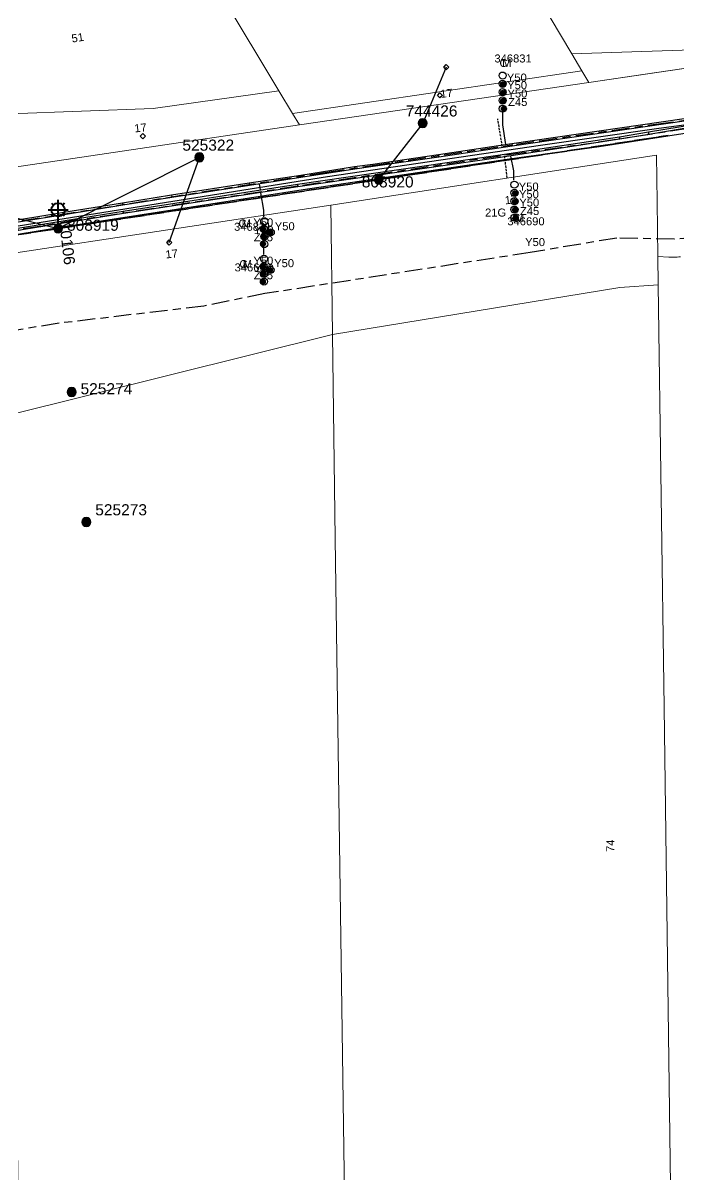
# Model space of a CAD drawing. Header units: metres. Extents: x 301589 to 305563, y 6268713 to 6270518.
# Drawn here: x 305066.7 to 305214.3, y 6269333.4 to 6269592.5 of the extents above; entities that cross this region are included whole.
import ezdxf
from ezdxf.enums import TextEntityAlignment as Align

# ---------------------------------------------------------------- set-up
doc = ezdxf.new("R2010")
doc.units = ezdxf.units.M
for name, pattern in [('Cable Exist OH', [1, 1, 0]), ('Cable Exist UG', [8.2, 4, -1.2, 1.8, -1.2]), ('DASHED', [0.75, 0.5, -0.25])]:
    doc.linetypes.add(name, pattern=pattern)
doc.layers.get('0').update_dxf_attribs({"color": 6})
for name, color, linetype in [('_User Miscellaneous12', 7, 'Continuous'), ('Duct_SP_EXT', 7, 'Continuous'), ('Equip_SP_SL_EXT', 7, 'Continuous'), ('Mains_HV_EXT', 1, 'Continuous'), ('Mains_LV_EXT', 5, 'Continuous'), ('Mains_SL_EXT', 3, 'Continuous'), ('Mains_TR_EXT', 6, 'Continuous'), ('Services_SP_EXT', 7, 'Continuous'), ('SupportsOH_SP_TR_HV_LV_SL_EXT', 7, 'Continuous')]:
    doc.layers.add(name, color=color, linetype=linetype)
doc.layers.add('Cadastre Land Parcels_SP_EXT', color=7, linetype='Continuous', lineweight=5)
doc.layers.add('Cadastre Roads_SP_EXT', color=9, linetype='Continuous', lineweight=5)
doc.layers.add('UNKNOWN_FEATURES', color=1, linetype='DASHED', plot=False)
doc.styles.add('iecARIAL', font='arial.ttf', dxfattribs={"height": 2})
doc.styles.add('POLE_LABEL', font='arial.ttf')
doc.styles.get("Standard").update_dxf_attribs({"font": 'arial.ttf'})
doc.linetypes.add('Cable P UG', pattern='A,6,-0.5,["P",Standard,S=1.7,R=0,X=0.5,Y=-1],-2.9', length=9.4)

# ---------------------------------------------------------------- blocks, each defined once
blk = doc.blocks.new('DUCT_EXT')
blk.add_circle((0, 0.8), 0.8)
at = {"flags": 1}
blk.add_attdef('Z', (0, 0), '', height=0.2, dxfattribs=at)
at = {"flags": 9}
for tag, p in [('DUCT_CODE', (0, 0)), ('XSECT_TYPE', (0, -0.2)), ('STATE', (0, -0.6)), ('FB_REFERENCE', (0, -0.4)), ('NOTES', (0, -0.8))]:
    blk.add_attdef(tag, text='', height=0.2, dxfattribs=at).set_placement(p, align=Align.MIDDLE_LEFT)
blk = doc.blocks.new('SL_LANTERN_EXT')
at = {"lineweight": 40}
for p, q in [((-1.46, 5.68), (-1.06, 5.28)), ((0, 1.97), (0, 6.47)), ((1.46, 5.68), (1.06, 5.28)), ((-2.25, 4.22), (2.25, 4.22)), ((-1.46, 2.76), (-1.06, 3.16)), ((0, 0), (0, 2.72)), ((1.46, 2.76), (1.06, 3.16))]:
    blk.add_line(p, q, dxfattribs=at)
blk.add_circle((0, 4.22), 1.5, dxfattribs=at)
at = {"style": 'iecARIAL', "flags": 8}
blk.add_attdef('ASSET_NUM', (1.5, 1.5), '', height=2.5, dxfattribs=at)
for tag, p, height, flags in [('OPERATING_VOLTAGE', (0.98, -1.65), 0.2, 9), ('ORIENTATION', (0.98, -1.85), 0.2, 9), ('OWNED_BY', (0.98, -2.05), 0.2, 9), ('STATE', (0.98, -2.25), 0.2, 9), ('CONSTRUCTED_VOLTAGE', (0.98, -0.65), 0.2, 9), ('CONTROL_TYPE', (0.98, -0.85), 0.2, 9), ('LANTERN_PURPOSE', (0.98, -1.05), 0.2, 9), ('LANTERN_TYPE', (0.98, -1.25), 0.2, 9), ('NO_PHASES', (0.98, -1.45), 0.2, 9), ('USAGE', (0.98, -2.45), 0.2, 9), ('CEXIST', (0.98, -2.65), 0.2, 9), ('LNUMBER', (2.18, -3.25), 2.5, 8), ('CNEW', (0.98, -2.85), 0.2, 9), ('CNUMBER', (0.98, -3.05), 0.2, 9), ('CREMOVE', (0.98, -3.25), 0.2, 9), ('CREPLACE', (0.98, -3.45), 0.2, 9), ('LKINGHEIGHT', (0.98, -3.65), 0.2, 9), ('LBRACKET', (0.98, -3.85), 0.2, 9), ('LBRACKETVOCAB', (0.98, -4.05), 0.2, 9), ('LCATEGORY', (0.98, -4.25), 0.2, 9), ('LCHARGE1', (0.98, -4.45), 0.2, 9), ('LCHARGE1PERCENT', (0.98, -4.65), 0.2, 9), ('LCHARGE2', (0.98, -4.85), 0.2, 9), ('LCHARGE2PERCENT', (0.98, -5.05), 0.2, 9), ('LCHARGE3', (0.98, -5.25), 0.2, 9), ('LCHARGE3PERCENT', (0.98, -5.45), 0.2, 9), ('LEXIST', (0.98, -5.65), 0.2, 9), ('LLAMP', (0.98, -5.85), 0.2, 9), ('LLAMPVOCAB', (0.98, -6.05), 0.2, 9), ('LMAST', (0.98, -6.25), 0.2, 9), ('LMASTVOCAB', (0.98, -6.45), 0.2, 9), ('LNEW', (0.98, -6.65), 0.2, 9), ('LANTNUMBER', (0.98, -6.85), 0.2, 9), ('LOUTREACH', (0.98, -7.25), 0.2, 9), ('LOUTREACHVOCAB', (0.98, -7.45), 0.2, 9), ('LRATECODE', (0.98, -7.65), 0.2, 9), ('LREMOVE', (0.98, -7.85), 0.2, 9), ('STREETNAME', (0.98, -9.25), 0.2, 9), ('SUBURB', (0.98, -9.45), 0.2, 1), ('LREPLACE', (0.98, -8.05), 0.2, 9), ('LTYPE', (0.98, -8.25), 0.2, 9), ('LTYPEVOCAB', (0.98, -8.45), 0.2, 9), ('LEGEND', (0.98, -8.65), 0.2, 9), ('LOCATION', (0.98, -8.85), 0.2, 9), ('NOTES', (0.98, -9.05), 0.2, 9)]:
    blk.add_attdef(tag, p, '', height=height, dxfattribs=dict(flags=flags))
blk = doc.blocks.new('CCP_EXT')
at = {"flags": 9}
blk.add_attdef('NOTES', text='', height=0.2, dxfattribs=at).set_placement((0, -2), align=Align.MIDDLE_LEFT)
blk.add_wipeout([(0, 0.57), (0.57, 0), (0, -0.57), (-0.57, 0)])
blk.add_lwpolyline([(-0.57, 0), (0, 0.57), (0.57, 0), (0, -0.57), (-0.57, 0)])
at = {"flags": 1}
blk.add_attdef('Z', (0, 0), '', height=0.2, dxfattribs=at)
at = {"flags": 9}
for tag, p in [('CCP_TYPE', (0, 0)), ('CONSTRUCTED_VOLTAGE', (0, -0.2)), ('OPERATING_VOLTAGE', (0, -0.6)), ('ORIENTATION', (0, -0.8)), ('OWNED_BY', (0, -1)), ('STATE', (0, -1.8)), ('NO_PHASES', (0, -0.4)), ('USAGE', (0, -1.2)), ('LEGEND', (0, -1.4)), ('LIFE_SUPPORT', (0, -1.6))]:
    blk.add_attdef(tag, text='', height=0.2, dxfattribs=at).set_placement(p, align=Align.MIDDLE_LEFT)
blk = doc.blocks.new('POLE_EXT')
blk.add_hatch(color=256).paths.add_polyline_path([(-1, 0, 1), (1, 0, 1)])
blk.add_lwpolyline([(-1, 0, 1), (1, 0, 1)], format="xyb", close=True)
for tag, height, flags, p in [('pNumber', 2.5, 8, (-17.84, 2.07)), ('OWNED_BY', 0.2, 9, (1.35, -0.4)), ('SPECIAL_USE', 0.2, 9, (1.35, -0.8)), ('STATE', 0.2, 9, (1.35, -1)), ('cLV', 0.2, 9, (1.35, -1.4)), ('hDepth', 0.2, 9, (1.35, -1.6)), ('hDia', 0.2, 9, (1.35, -1.8)), ('cHV', 0.2, 9, (1.35, -2)), ('PARENT', 0.2, 9, (1.35, -0.6)), ('USAGE', 0.2, 9, (1.35, -1.2)), ('LBRACKET', 0.2, 9, (1.35, -2.2)), ('LExisting', 0.2, 9, (1.35, -2.4)), ('LANTNUMBER', 0.2, 9, (1.35, -2.6)), ('cLinedev', 0.2, 9, (1.35, -3.4)), ('pExisting', 0.2, 9, (1.35, -3.8)), ('pFooting', 0.2, 9, (1.35, -4.4)), ('pNew', 0.2, 9, (1.35, -4.6)), ('pRelocate', 0.2, 9, (1.35, -5)), ('pRemove', 0.2, 9, (1.35, -5.2)), ('LOther', 0.2, 9, (1.35, -2.8)), ('LRemove', 0.2, 9, (1.35, -3)), ('LEGEND', 0.2, 9, (1.35, -3.2)), ('LOCATION', 0.2, 9, (1.35, -3.6)), ('PFNUMBER', 0.2, 9, (1.35, -4)), ('NEWPFNUMBER', 0.2, 9, (1.35, -4.2)), ('pReplace', 0.2, 9, (1.35, -5.4)), ('pStay', 0.2, 9, (1.35, -5.6)), ('pType', 0.2, 9, (1.35, -5.8)), ('cspan', 0.2, 9, (1.35, -6)), ('STREETNAME', 0.2, 9, (1.35, -6.2)), ('SUBURB', 0.2, 9, (1.35, -6.4)), ('OPERATED_BY', 0.2, 9, (1.36, -7.01)), ('NOTES', 0.2, 9, (1.35, -6.6)), ('MAINTAINED_BY', 0.2, 9, (1.36, -6.81))]:
    blk.add_attdef(tag, text='', height=height, dxfattribs=dict(flags=flags)).set_placement(p, align=Align.MIDDLE_LEFT)
at = {"style": 'POLE_LABEL'}
for tag, height, flags, p in [('ASSET_NUM', 2.5, 8, (2, 2)), ('STRUCTURE_PLANT_NUMBER', 0.2, 9, (1.35, 0.03)), ('STREET_CODE', 0.2, 9, (1.35, -0.2))]:
    blk.add_attdef(tag, text='', height=height, dxfattribs=dict(at, flags=flags)).set_placement(p, align=Align.MIDDLE_LEFT)
at = {"flags": 1}
blk.add_attdef('Z', (1.35, -7.33), '', height=0.2, dxfattribs=at)
blk = doc.blocks.new('CABLE_LARGE_EXT')
h = blk.add_hatch(color=256)
edge = h.paths.add_edge_path()
edge.add_arc((0, 0.55), 0.55, 0, 360)
blk.add_circle((0, 0.55), 0.55)
at = {"flags": 1}
blk.add_attdef('Z', (0, 0), '', height=0.2, dxfattribs=at)
at = {"flags": 9}
for tag, p in [('COND_CODE', (0, 0)), ('STATE', (0, -0.4)), ('XSECT_SIZE', (0, -0.6)), ('FB_REFERENCE', (0, -0.2)), ('NOTES', (0, -0.8))]:
    blk.add_attdef(tag, text='', height=0.2, dxfattribs=at).set_placement(p, align=Align.MIDDLE_LEFT)

msp = doc.modelspace()

# ---------------------------------------------------------------- linework, layer by layer
at = {"layer": '_User Miscellaneous12'}
for p, q in [((305240.486, 6269574.616), (305176.72, 6269565.335)), ((305240.557, 6269574.141), (305176.79, 6269564.86)), ((305218.027, 6269569.728), (305207.465, 6269567.956)), ((305218.096, 6269569.252), (305207.544, 6269567.482)), ((305200.949, 6269566.893), (305173.531, 6269562.713)), ((305201.024, 6269566.419), (305173.602, 6269562.238)), ((305207.465, 6269567.956), (305200.949, 6269566.893)), ((305200.949, 6269566.893), (305200.986, 6269566.656)), ((305201.024, 6269566.419), (305200.986, 6269566.656)), ((305207.544, 6269567.482), (305201.024, 6269566.419)), ((305207.465, 6269567.956), (305207.505, 6269567.719)), ((305207.544, 6269567.482), (305207.505, 6269567.719)), ((305176.72, 6269565.335), (305160.211, 6269562.855)), ((305176.79, 6269564.86), (305160.281, 6269562.38)), ((305176.72, 6269565.335), (305176.755, 6269565.097)), ((305176.79, 6269564.86), (305176.755, 6269565.097)), ((305173.531, 6269562.713), (305128.469, 6269556.195)), ((305173.602, 6269562.238), (305128.54, 6269555.72)), ((305145.405, 6269560.729), (305141.294, 6269560.162)), ((305160.211, 6269562.855), (305145.405, 6269560.729)), ((305145.405, 6269560.729), (305145.438, 6269560.492)), ((305160.281, 6269562.38), (305145.472, 6269560.254)), ((305160.211, 6269562.855), (305160.246, 6269562.617)), ((305160.281, 6269562.38), (305160.246, 6269562.617)), ((305173.531, 6269562.713), (305173.567, 6269562.476)), ((305173.602, 6269562.238), (305173.567, 6269562.476)), ((305129.176, 6269558.249), (305117.557, 6269556.478)), ((305141.294, 6269560.162), (305129.176, 6269558.249)), ((305129.176, 6269558.249), (305129.213, 6269558.012)), ((305129.25, 6269557.775), (305129.213, 6269558.012)), ((305141.364, 6269559.688), (305129.25, 6269557.775)), ((305141.294, 6269560.162), (305141.329, 6269559.925)), ((305141.364, 6269559.688), (305141.329, 6269559.925)), ((305145.472, 6269560.254), (305141.364, 6269559.688)), ((305145.472, 6269560.254), (305145.438, 6269560.492)), ((305128.469, 6269556.195), (305089.215, 6269550.172)), ((305128.54, 6269555.72), (305089.29, 6269549.698)), ((305117.557, 6269556.478), (305100.127, 6269553.785)), ((305117.63, 6269556.004), (305100.201, 6269553.311)), ((305117.557, 6269556.478), (305117.594, 6269556.241)), ((305117.63, 6269556.004), (305117.594, 6269556.241)), ((305129.25, 6269557.775), (305117.63, 6269556.004)), ((305128.469, 6269556.195), (305128.505, 6269555.957)), ((305128.54, 6269555.72), (305128.505, 6269555.957)), ((305100.127, 6269553.785), (305089.073, 6269552.014)), ((305100.201, 6269553.311), (305089.149, 6269551.54)), ((305100.127, 6269553.785), (305100.164, 6269553.548)), ((305100.201, 6269553.311), (305100.164, 6269553.548)), ((305089.073, 6269552.014), (305075.894, 6269549.888)), ((305089.149, 6269551.54), (305075.971, 6269549.415)), ((305089.073, 6269552.014), (305089.111, 6269551.777)), ((305089.149, 6269551.54), (305089.111, 6269551.777)), ((305075.894, 6269549.888), (305058.464, 6269547.054)), ((305075.971, 6269549.415), (305058.542, 6269546.581)), ((305089.215, 6269550.172), (305066.824, 6269546.558)), ((305089.29, 6269549.698), (305066.903, 6269546.085)), ((305075.894, 6269549.888), (305075.933, 6269549.652)), ((305075.971, 6269549.415), (305075.933, 6269549.652)), ((305089.215, 6269550.172), (305089.253, 6269549.935)), ((305089.29, 6269549.698), (305089.253, 6269549.935)), ((305066.824, 6269546.558), (305058.82, 6269545.212)), ((305066.903, 6269546.085), (305058.895, 6269544.738)), ((305066.824, 6269546.558), (305066.864, 6269546.321)), ((305066.903, 6269546.085), (305066.864, 6269546.321))]:
    msp.add_line(p, q, dxfattribs=at)
at = {"layer": 'Cadastre Land Parcels_SP_EXT', "linetype": 'Continuous'}
for points in [[(305224.024, 6269586.707), (305241.797, 6269589.277), (305255.324, 6269596.574), (305089.126, 6269872.755), (305024.601, 6269863.111), (305190.196, 6269585.632), (305224.024, 6269586.707)], [(305192.502, 6269581.769), (305190.196, 6269585.632), (305024.601, 6269863.111), (304958.352, 6269853.238), (305124.281, 6269577.32), (305127.373, 6269572.179), (305192.502, 6269581.769)], [(305063.729, 6269572.098), (305095.943, 6269573.345), (305124.281, 6269577.32), (304958.352, 6269853.238), (304917.743, 6269847.216), (304892.433, 6269843.456), (305056.331, 6269570.537), (305063.729, 6269572.098)], [(305206.736, 6269581.055), (305259.965, 6269588.863), (305255.324, 6269596.574), (305241.797, 6269589.277), (305224.024, 6269586.707), (305190.196, 6269585.632), (305192.502, 6269581.769), (305194.04, 6269579.192), (305206.736, 6269581.055)], [(305194.04, 6269579.192), (305192.502, 6269581.769), (305127.373, 6269572.179), (305128.919, 6269569.608), (305194.04, 6269579.192)], [(305128.919, 6269569.608), (305127.373, 6269572.179), (305124.281, 6269577.32), (305095.943, 6269573.345), (305063.729, 6269572.098), (305056.331, 6269570.537), (305062.766, 6269559.82), (305128.919, 6269569.608)], [(305201.039, 6269533.016), (305209.687, 6269533.656), (305209.602, 6269539.994), (305209.434, 6269552.298), (305209.248, 6269562.795), (305135.932, 6269551.597), (305136.336, 6269522.455), (305201.039, 6269533.016)], [(305136.336, 6269522.455), (305135.932, 6269551.597), (305062.592, 6269540.429), (305063.099, 6269504.251), (305136.336, 6269522.455)], [(305213.111, 6269281.853), (305213.021, 6269288.452), (305212.674, 6269313.956), (305210.98, 6269438.583), (305209.687, 6269533.656), (305201.039, 6269533.016), (305136.336, 6269522.455), (305136.973, 6269476.566), (305139.832, 6269270.68), (305213.111, 6269281.853)], [(305139.832, 6269270.68), (305136.973, 6269476.566), (305136.336, 6269522.455), (305063.099, 6269504.251), (305066.526, 6269259.518), (305139.832, 6269270.68)]]:
    msp.add_lwpolyline(points, close=True, dxfattribs=at)
at = {"layer": 'Duct_SP_EXT'}
for p, q in [((305240.486, 6269574.616), (305176.72, 6269565.335)), ((305240.557, 6269574.141), (305176.79, 6269564.86)), ((305218.027, 6269569.728), (305207.465, 6269567.956)), ((305218.096, 6269569.252), (305207.544, 6269567.482)), ((305200.949, 6269566.893), (305173.531, 6269562.713)), ((305201.024, 6269566.419), (305173.602, 6269562.238)), ((305207.465, 6269567.956), (305200.949, 6269566.893)), ((305200.949, 6269566.893), (305200.986, 6269566.656)), ((305201.024, 6269566.419), (305200.986, 6269566.656)), ((305207.544, 6269567.482), (305201.024, 6269566.419)), ((305207.465, 6269567.956), (305207.505, 6269567.719)), ((305207.544, 6269567.482), (305207.505, 6269567.719)), ((305176.72, 6269565.335), (305160.211, 6269562.855)), ((305176.79, 6269564.86), (305160.281, 6269562.38)), ((305176.72, 6269565.335), (305176.755, 6269565.097)), ((305176.79, 6269564.86), (305176.755, 6269565.097)), ((305173.531, 6269562.713), (305128.469, 6269556.195)), ((305173.602, 6269562.238), (305128.54, 6269555.72)), ((305145.405, 6269560.729), (305141.294, 6269560.162)), ((305160.211, 6269562.855), (305145.405, 6269560.729)), ((305145.405, 6269560.729), (305145.438, 6269560.492)), ((305160.281, 6269562.38), (305145.472, 6269560.254)), ((305160.211, 6269562.855), (305160.246, 6269562.617)), ((305160.281, 6269562.38), (305160.246, 6269562.617)), ((305173.531, 6269562.713), (305173.567, 6269562.476)), ((305173.602, 6269562.238), (305173.567, 6269562.476)), ((305129.176, 6269558.249), (305117.557, 6269556.478)), ((305141.294, 6269560.162), (305129.176, 6269558.249)), ((305129.176, 6269558.249), (305129.213, 6269558.012)), ((305129.25, 6269557.775), (305129.213, 6269558.012)), ((305141.364, 6269559.688), (305129.25, 6269557.775)), ((305141.294, 6269560.162), (305141.329, 6269559.925)), ((305141.364, 6269559.688), (305141.329, 6269559.925)), ((305145.472, 6269560.254), (305141.364, 6269559.688)), ((305145.472, 6269560.254), (305145.438, 6269560.492)), ((305128.469, 6269556.195), (305089.215, 6269550.172)), ((305128.54, 6269555.72), (305089.29, 6269549.698)), ((305117.557, 6269556.478), (305100.127, 6269553.785)), ((305117.63, 6269556.004), (305100.201, 6269553.311)), ((305117.557, 6269556.478), (305117.594, 6269556.241)), ((305117.63, 6269556.004), (305117.594, 6269556.241)), ((305129.25, 6269557.775), (305117.63, 6269556.004)), ((305128.469, 6269556.195), (305128.505, 6269555.957)), ((305128.54, 6269555.72), (305128.505, 6269555.957)), ((305100.127, 6269553.785), (305089.073, 6269552.014)), ((305100.201, 6269553.311), (305089.149, 6269551.54)), ((305100.127, 6269553.785), (305100.164, 6269553.548)), ((305100.201, 6269553.311), (305100.164, 6269553.548)), ((305089.073, 6269552.014), (305075.894, 6269549.888)), ((305089.149, 6269551.54), (305075.971, 6269549.415)), ((305089.073, 6269552.014), (305089.111, 6269551.777)), ((305089.149, 6269551.54), (305089.111, 6269551.777)), ((305075.894, 6269549.888), (305058.464, 6269547.054)), ((305075.971, 6269549.415), (305058.542, 6269546.581)), ((305089.215, 6269550.172), (305066.824, 6269546.558)), ((305089.29, 6269549.698), (305066.903, 6269546.085)), ((305075.894, 6269549.888), (305075.933, 6269549.652)), ((305075.971, 6269549.415), (305075.933, 6269549.652)), ((305089.215, 6269550.172), (305089.253, 6269549.935)), ((305089.29, 6269549.698), (305089.253, 6269549.935)), ((305066.824, 6269546.558), (305058.82, 6269545.212)), ((305066.903, 6269546.085), (305058.895, 6269544.738)), ((305066.824, 6269546.558), (305066.864, 6269546.321)), ((305066.903, 6269546.085), (305066.864, 6269546.321))]:
    msp.add_line(p, q, dxfattribs=at)
for points in [[(305174.594, 6269572.391), (305174.594, 6269569.602), (305175.297, 6269565.21)], [(305177.127, 6269557.166), (305177.127, 6269559.297), (305176.485, 6269562.575)], [(305120.142, 6269555.066), (305119.928, 6269556.288)], [(305120.906, 6269548.954), (305120.906, 6269550.451), (305120.203, 6269554.302)], [(305120.905, 6269540.43), (305120.905, 6269541.9)]]:
    msp.add_lwpolyline(points, dxfattribs=at)
at = {"layer": 'Mains_LV_EXT', "linetype": 'Cable Exist OH'}
for points in [[(305146.768, 6269557.302), (305211.872, 6269567.218)], [(305074.575, 6269546.307), (305146.768, 6269557.302)], [(305004.373, 6269535.614), (305074.575, 6269546.307)]]:
    msp.add_lwpolyline(points, dxfattribs=at)
at = {"layer": 'Mains_SL_EXT', "linetype": 'Cable Exist OH'}
msp.add_lwpolyline([(305074.575, 6269546.307), (305004.373, 6269535.614), (304902.592, 6269520.135)], dxfattribs=at)
at = {"layer": 'Services_SP_EXT'}
for points in [[(305018.195, 6269570.437), (305046.191, 6269553.424), (305074.575, 6269546.307)], [(305106.379, 6269562.318), (305074.575, 6269546.307)]]:
    msp.add_lwpolyline(points, dxfattribs=at)
at = {"layer": 'UNKNOWN_FEATURES'}
for points in [[(305174.561, 6269564.768), (305173.555, 6269570.955)], [(305175.009, 6269562.696), (305175.62, 6269557.532)]]:
    msp.add_lwpolyline(points, dxfattribs=at)

# ---------------------------------------------------------------- block references
at = {"layer": 'Duct_SP_EXT'}
for p, rotation in [((305175.436, 6269580.714), 90.0000000000002), ((305175.436, 6269578.844), 90.0000000000002), ((305175.436, 6269576.974), 90.0000000000002), ((305175.436, 6269575.104), 90.0000000000002), ((305175.436, 6269573.271), 90.0000000000002), ((305178.103, 6269556.183), 90.0000000000002), ((305178.103, 6269554.313), 90.0000000000002), ((305178.103, 6269552.443), 90.0000000000002), ((305178.103, 6269550.574), 90.0000000000002), ((305120.178, 6269547.94), 269.9999999999998), ((305178.103, 6269548.74), 90.0000000000002), ((305120.099, 6269546.231), 269.9999999999998), ((305120.205, 6269544.531), 269.9999999999998), ((305121.64, 6269545.452), 269.9999999999998), ((305120.178, 6269542.812), 269.9999999999998), ((305120.116, 6269539.491), 269.9999999999998), ((305120.037, 6269537.782), 269.9999999999998), ((305121.578, 6269537.003), 269.9999999999998), ((305120.116, 6269534.363), 269.9999999999998), ((305120.143, 6269536.082), 269.9999999999998)]:
    msp.add_blockref('DUCT_EXT', p, dxfattribs=dict(at, rotation=rotation))
for p in [(305174.776, 6269578.202), (305174.758, 6269576.332), (305174.758, 6269574.481), (305174.925, 6269572.691), (305177.425, 6269551.802), (305177.443, 6269553.672), (305177.425, 6269549.95), (305177.594, 6269548.179), (305120.782, 6269545.629), (305122.312, 6269544.86), (305120.7, 6269542.308), (305120.92, 6269543.944), (305120.7, 6269537.119), (305122.258, 6269536.404), (305120.669, 6269533.813), (305120.846, 6269535.469)]:
    msp.add_blockref('CABLE_LARGE_EXT', p, dxfattribs=at)
at = {"layer": 'Equip_SP_SL_EXT'}
ref = msp.add_blockref('SL_LANTERN_EXT', (305074.575, 6269546.307), dxfattribs=at)
ref.add_attrib('ASSET_NUM', '10106', dxfattribs={"layer": '0', "height": 2.5, "rotation": 276.63432, "style": 'iecARIAL'}).set_placement((305076.075, 6269547.807), align=Align.MIDDLE_LEFT)
at = {"layer": 'SupportsOH_SP_TR_HV_LV_SL_EXT'}
ref = msp.add_blockref('POLE_EXT', (305156.646, 6269570.009), dxfattribs=at)
ref.add_attrib('ASSET_NUM', '744426', dxfattribs={"layer": '0', "height": 2.5, "rotation": 359.93586, "style": 'POLE_LABEL'}).set_placement((305158.646, 6269570.759), align=Align.BOTTOM_CENTER)
ref = msp.add_blockref('POLE_EXT', (305106.379, 6269562.318), dxfattribs=at)
ref.add_attrib('ASSET_NUM', '525322', dxfattribs={"layer": '0', "height": 2.5, "rotation": 0.03671, "style": 'POLE_LABEL'}).set_placement((305108.379, 6269563.068), align=Align.BOTTOM_CENTER)
ref = msp.add_blockref('POLE_EXT', (305146.768, 6269557.302), dxfattribs=at)
ref.add_attrib('ASSET_NUM', '808920', dxfattribs={"layer": '0', "height": 2.5, "style": 'POLE_LABEL'}).set_placement((305148.768, 6269558.052), align=Align.TOP_CENTER)
ref = msp.add_blockref('POLE_EXT', (305074.575, 6269546.307), dxfattribs=dict(at, rotation=359.9556822064173))
ref.add_attrib('ASSET_NUM', '808919', dxfattribs={"layer": '0', "height": 2.5, "rotation": 359.96558, "style": 'POLE_LABEL'}).set_placement((305076.575, 6269547.057), align=Align.MIDDLE_LEFT)
ref = msp.add_blockref('POLE_EXT', (305077.623, 6269509.513), dxfattribs=at)
ref.add_attrib('ASSET_NUM', '525274', dxfattribs={"layer": '0', "height": 2.5, "style": 'POLE_LABEL'}).set_placement((305079.623, 6269510.263), align=Align.MIDDLE_LEFT)
ref = msp.add_blockref('POLE_EXT', (305080.932, 6269480.279), dxfattribs=at)
ref.add_attrib('ASSET_NUM', '525273', dxfattribs={"layer": '0', "height": 2.5, "rotation": 0.03133, "style": 'POLE_LABEL'}).set_placement((305082.932, 6269481.029), align=Align.BOTTOM_LEFT)

# ---------------------------------------------------------------- texts
at = {"layer": 'Defpoints'}
for s, rotation, p in [('51', 8.74616, (305077.735, 6269588.137)), ('17', 6.03315, (305160.716, 6269575.688)), ('17', 6.06879, (305091.826, 6269567.918)), ('17', 6.2942, (305175.216, 6269551.737)), ('17', 6.27246, (305098.839, 6269539.562)), ('74', 89.53651, (305199.769, 6269406.04))]:
    msp.add_text(s, height=1.8, rotation=rotation, dxfattribs=at).set_placement(p)
at = {"layer": 'Duct_SP_EXT'}
for s, p in [('346831', (305172.796, 6269583.665)), ('C', (305173.933, 6269582.657)), ('M', (305174.538, 6269582.639)), ('Y50', (305175.601, 6269579.376)), ('Y50', (305175.656, 6269577.671)), ('Y50', (305175.729, 6269575.783)), ('Z45', (305175.876, 6269573.876)), ('Y50', (305178.268, 6269554.845)), ('Y50', (305178.323, 6269553.14)), ('Y50', (305178.396, 6269551.252)), ('Z45', (305178.543, 6269549.345)), ('C', (305115.182, 6269546.542)), ('M', (305115.89, 6269546.542)), ('Y50', (305118.529, 6269546.801)), ('Y50', (305123.347, 6269545.922)), ('346690', (305175.701, 6269547.036)), ('C', (305176.783, 6269547.824)), ('M', (305177.388, 6269547.806)), ('346831', (305114.19, 6269545.798)), ('Y50', (305118.621, 6269545.024)), ('Z45', (305118.628, 6269543.444)), ('Y50', (305118.537, 6269538.182)), ('346690', (305114.303, 6269536.661)), ('C', (305115.384, 6269537.412)), ('M', (305116.135, 6269537.431)), ('Y50', (305118.665, 6269536.459)), ('Y50', (305123.211, 6269537.614)), ('Z45', (305118.628, 6269534.901))]:
    msp.add_text(s, height=1.8, dxfattribs=at).set_placement(p)
at = {"layer": 'Mains_TR_EXT'}
msp.add_text('21G', height=1.8, dxfattribs=at).set_placement((305170.688, 6269548.998))
msp.add_text('Y50', height=1.8, rotation=0.04104, dxfattribs=at).set_placement((305179.705, 6269542.354))

# ---------------------------------------------------------------- next in the draw order: block references
at = {"layer": 'Services_SP_EXT'}
for p in [(305161.939, 6269582.61), (305099.595, 6269543.16)]:
    msp.add_blockref('CCP_EXT', p, dxfattribs=at)
at = {"layer": 'Services_SP_EXT', "rotation": 90.0000000000002}
for p in [(305160.536, 6269576.248), (305093.651, 6269567.084)]:
    msp.add_blockref('CCP_EXT', p, dxfattribs=at)

# ---------------------------------------------------------------- next in the draw order: block references
at = {"layer": 'Services_SP_EXT'}
for p in [(305161.939, 6269582.61), (305099.595, 6269543.16)]:
    msp.add_blockref('CCP_EXT', p, dxfattribs=at)
at = {"layer": 'Services_SP_EXT', "rotation": 90.0000000000002}
for p in [(305160.536, 6269576.248), (305093.651, 6269567.084)]:
    msp.add_blockref('CCP_EXT', p, dxfattribs=at)

# ---------------------------------------------------------------- next in the draw order: linework, layer by layer
at = {"layer": 'Cadastre Roads_SP_EXT', "linetype": 'Continuous'}
msp.add_lwpolyline([(305259.965, 6269588.862), (305194.04, 6269579.192), (305128.919, 6269569.608), (305062.766, 6269559.82), (304998.223, 6269550.31), (304931.503, 6269540.487), (304890.741, 6269534.482), (304896.495, 6269525.339), (304902.345, 6269516.043), (304989.319, 6269529.224), (305062.592, 6269540.429), (305135.932, 6269551.597), (305209.248, 6269562.795), (305209.434, 6269552.298), (305209.602, 6269539.994), (305212.079, 6269539.882), (305212.451, 6269539.868), (305212.823, 6269539.862), (305213.196, 6269539.862), (305213.569, 6269539.868), (305213.942, 6269539.882), (305214.314, 6269539.901), (305214.686, 6269539.928)], dxfattribs=at)
at = {"layer": 'Mains_HV_EXT', "linetype": 'Cable P UG'}
for points in [[(304459.466, 6269439.788), (304530.263, 6269450.459), (304592.425, 6269459.863), (304613.951, 6269463.717), (304641.674, 6269467.664), (304659.631, 6269470.391), (304743.499, 6269482.144), (304760.532, 6269484.778), (304773.239, 6269486.96), (304837.07, 6269511.966), (304906.162, 6269522.48), (304940.01, 6269527.839), (304972.536, 6269532.821), (305006.101, 6269537.804), (305058.476, 6269545.797), (305135.194, 6269558.019), (305145.436, 6269559.522), (305183.137, 6269565.069), (305209.267, 6269568.829), (305222.152, 6269570.522)], [(304853.68, 6269512.765), (304898.044, 6269519.486), (304907.915, 6269520.953), (304919.192, 6269522.695), (304961.742, 6269529.158), (304968.542, 6269530.197), (305008.003, 6269536.308), (305026.702, 6269539.058), (305041.434, 6269541.289), (305058.949, 6269543.979), (305076.122, 6269546.79), (305129.772, 6269555.07), (305176.15, 6269561.975), (305196.381, 6269564.786), (305227.299, 6269569.552)]]:
    msp.add_lwpolyline(points, dxfattribs=at)
at = {"layer": 'Mains_HV_EXT', "linetype": 'Cable Exist UG'}
msp.add_lwpolyline([(305221.529, 6269544.574), (305213.238, 6269543.904), (305200.323, 6269544.172), (305180.874, 6269540.921), (305121.116, 6269531.659), (305107.341, 6269528.865), (305074.802, 6269524.994), (305074.802, 6269524.994), (305055.493, 6269521.843)], dxfattribs=at)
at = {"layer": 'Mains_SL_EXT', "linetype": 'Cable Exist OH'}
msp.add_lwpolyline([(305211.872, 6269567.218), (305146.768, 6269557.302), (305074.575, 6269546.307)], dxfattribs=at)
at = {"layer": 'Mains_TR_EXT', "linetype": 'Cable Exist UG'}
for points in [[(304459.317, 6269440.777), (304530.114, 6269451.448), (304592.262, 6269460.85), (304613.792, 6269464.705), (304641.528, 6269468.654), (304659.486, 6269471.38), (304743.353, 6269483.133), (304760.371, 6269485.765), (304772.969, 6269487.928), (304836.809, 6269512.937), (304906.008, 6269523.468), (304939.856, 6269528.827), (304972.387, 6269533.81), (305005.952, 6269538.793), (305058.322, 6269546.785), (305135.043, 6269559.008), (305145.291, 6269560.512), (305182.993, 6269566.059), (305209.131, 6269569.82), (305222.012, 6269571.512)], [(304853.527, 6269513.753), (304897.896, 6269520.475), (304907.766, 6269521.942), (304919.041, 6269523.684), (304961.591, 6269530.147), (304968.39, 6269531.185), (305007.854, 6269537.297), (305026.555, 6269540.047), (305041.283, 6269542.278), (305058.792, 6269544.967), (305075.965, 6269547.778), (305129.623, 6269556.059), (305176.008, 6269562.964), (305196.236, 6269565.776), (305227.159, 6269570.542)]]:
    msp.add_lwpolyline(points, dxfattribs=at)
at = {"layer": 'Services_SP_EXT'}
for points in [[(305161.939, 6269582.61), (305156.646, 6269570.009), (305146.768, 6269557.302)], [(305099.595, 6269543.16), (305106.379, 6269562.318)]]:
    msp.add_lwpolyline(points, dxfattribs=at)

doc.saveas('drawing.dxf')
